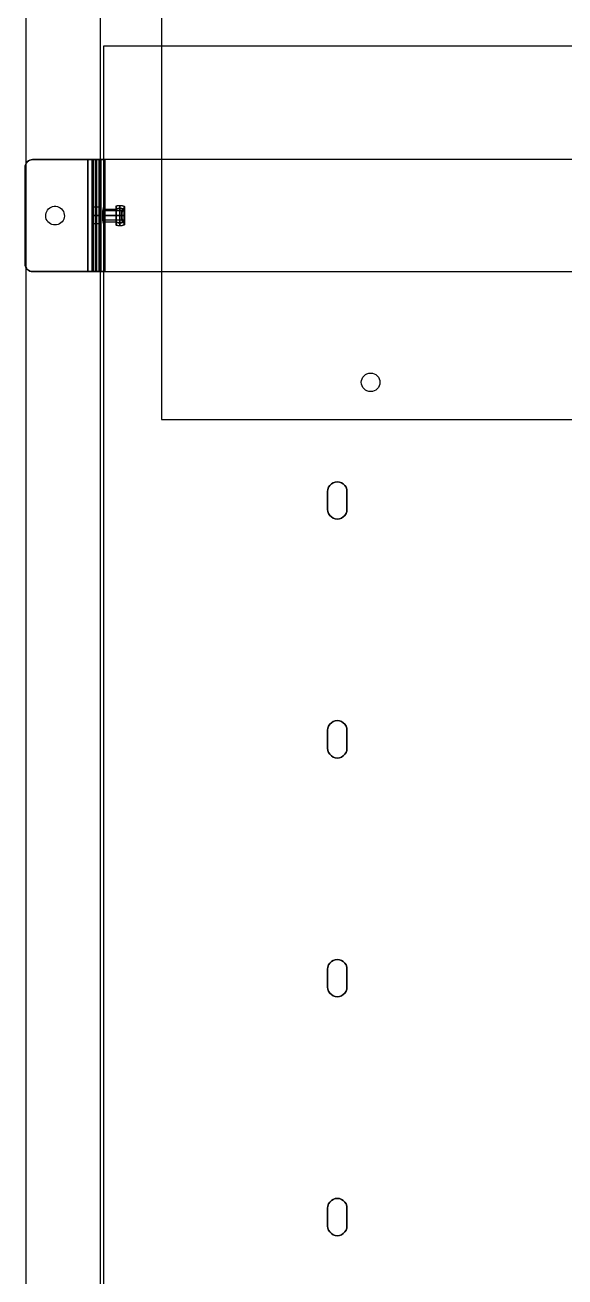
# Model space of a CAD drawing. Header units: millimetres. Extents: x 151130 to 215929, y 2134 to 34533.
# Drawn here: x 166646.7 to 166791, y 26953.7 to 27288.9 of the extents above; entities that cross this region are included whole.
import ezdxf

# ---------------------------------------------------------------- set-up
doc = ezdxf.new("R2010")
doc.units = ezdxf.units.MM
doc.layers.add('MUEBLES', color=8, linetype='Continuous')
doc.layers.add('OH!-Furniture', color=7, linetype='Continuous')

# ---------------------------------------------------------------- blocks, each defined once
blk = doc.blocks.new('GANCHO C DOBLE-flat-4')
at = {"layer": 'OH!-Furniture', "color": 2, "flags": 128}
for points in [[(-96.05, 745.78), (-96.02, 746.17), (-95.91, 746.56), (-95.72, 746.89), (-95.47, 747.2), (-95.16, 747.45), (-94.83, 747.64), (-94.44, 747.75), (-94.05, 747.78), (-94.44, 747.75), (-94.83, 747.64), (-95.16, 747.45), (-95.47, 747.2), (-95.72, 746.89), (-95.91, 746.56), (-96.02, 746.17)], [(-68.06, 747.81), (-94.05, 747.81)], [(-68.06, 747.78), (-67.67, 747.75), (-67.28, 747.64), (-66.95, 747.45), (-66.65, 747.2), (-66.4, 746.89), (-66.2, 746.56), (-66.09, 746.17), (-66.06, 745.78), (-66.09, 746.17), (-66.2, 746.56), (-66.4, 746.89), (-66.65, 747.2), (-66.95, 747.45), (-67.28, 747.64), (-67.67, 747.75)], [(-78.55, 739.79), (-78.57, 740.21), (-78.69, 740.62), (-78.85, 741.01), (-79.1, 741.37), (-79.41, 741.68), (-79.74, 741.93), (-80.1, 742.12), (-80.52, 742.23), (-80.93, 742.29), (-81.35, 742.26), (-81.76, 742.18), (-82.18, 742.01), (-82.54, 741.79), (-82.85, 741.51), (-83.12, 741.18), (-83.32, 740.82), (-83.46, 740.43), (-83.54, 740.01), (-83.54, 739.57), (-83.46, 739.15), (-83.32, 738.76), (-83.12, 738.4), (-82.85, 738.07), (-82.54, 737.79), (-82.18, 737.57), (-81.76, 737.4), (-81.35, 737.32), (-80.93, 737.29), (-80.52, 737.35), (-80.1, 737.46), (-79.74, 737.65), (-79.41, 737.9), (-79.1, 738.21), (-78.85, 738.57), (-78.69, 738.96), (-78.57, 739.37), (-78.55, 739.79)], [(-78.55, 739.79), (-78.57, 740.21), (-78.69, 740.62), (-78.85, 741.01), (-79.1, 741.37), (-79.41, 741.68), (-79.74, 741.93), (-80.1, 742.12), (-80.52, 742.23), (-80.93, 742.29), (-81.35, 742.26), (-81.76, 742.18), (-82.18, 742.01), (-82.54, 741.79), (-82.85, 741.51), (-83.12, 741.18), (-83.32, 740.82), (-83.46, 740.43), (-83.54, 740.01), (-83.54, 739.57), (-83.46, 739.15), (-83.32, 738.76), (-83.12, 738.4), (-82.85, 738.07), (-82.54, 737.79), (-82.18, 737.57), (-81.76, 737.4), (-81.35, 737.32), (-80.93, 737.29), (-80.52, 737.35), (-80.1, 737.46), (-79.74, 737.65), (-79.41, 737.9), (-79.1, 738.21), (-78.85, 738.57), (-78.69, 738.96), (-78.57, 739.37), (-78.55, 739.79)], [(-96.05, 731), (-96.05, 730.41), (-96.05, 729.94), (-96.05, 729.61), (-96.05, 729.5), (-96.05, 729.39), (-96.05, 729.08), (-96.05, 728.61), (-96.05, 728), (-96.05, 727.28), (-96.05, 726.5), (-96.05, 727.06), (-96.05, 727.56), (-96.05, 727.89), (-96.05, 728), (-96.05, 728.08), (-96.05, 728.39), (-96.05, 728.86), (-96.05, 729.5), (-96.05, 730.22)], [(-66.06, 726.5), (-66.06, 727.28), (-66.06, 728), (-66.06, 728.61), (-66.06, 729.08), (-66.06, 729.39), (-66.06, 729.5), (-66.06, 729.61), (-66.06, 729.94), (-66.06, 730.41), (-66.06, 731), (-66.06, 730.22), (-66.06, 729.5), (-66.06, 728.86), (-66.06, 728.39), (-66.06, 728.08), (-66.06, 728), (-66.06, 727.89), (-66.06, 727.56), (-66.06, 727.06)], [(-66.06, 729.5), (-96.05, 729.5), (-66.06, 729.5)], [(-96.05, 728), (-66.06, 728), (-96.05, 728)], [(-81.04, 729.5), (-81.04, 728)], [(-96.05, 482.1), (-96.05, 726.5), (-66.06, 726.5), (-66.06, 482.1), (-96.05, 482.1)], [(-66.06, 482.1), (-96.05, 482.1), (-96.05, 726.5), (-66.06, 726.5)], [(-81.04, 726.99), (-81.04, 721.92)], [(-81.04, 726.54), (-81.04, 726.47)], [(-83.13, 721.26), (-83.14, 721.25), (-83.15, 721.23), (-83.17, 721.22), (-83.18, 721.21), (-83.2, 721.2), (-83.22, 721.2), (-83.24, 721.19), (-83.25, 721.18), (-83.27, 721.18), (-83.29, 721.18), (-83.31, 721.18), (-83.33, 721.18), (-83.35, 721.18), (-83.37, 721.18), (-83.39, 721.19), (-83.41, 721.19), (-83.42, 721.2), (-83.44, 721.21), (-83.46, 721.22), (-83.47, 721.23), (-83.49, 721.24), (-83.5, 721.26), (-83.51, 721.27), (-83.52, 721.29), (-83.53, 721.3), (-83.54, 721.32), (-83.53, 721.3), (-83.52, 721.29), (-83.51, 721.27), (-83.5, 721.26), (-83.49, 721.24), (-83.47, 721.23), (-83.46, 721.22), (-83.44, 721.21), (-83.42, 721.2), (-83.41, 721.19), (-83.39, 721.19), (-83.37, 721.18), (-83.35, 721.18), (-83.33, 721.18), (-83.31, 721.18), (-83.29, 721.18), (-83.27, 721.18), (-83.25, 721.18), (-83.24, 721.19), (-83.22, 721.2), (-83.2, 721.2), (-83.18, 721.21), (-83.17, 721.22), (-83.15, 721.23), (-83.14, 721.25)], [(-82.61, 721.32), (-82.64, 721.36), (-82.67, 721.41), (-82.7, 721.45), (-82.73, 721.5), (-82.75, 721.55), (-82.78, 721.59), (-82.8, 721.64), (-82.82, 721.69), (-82.84, 721.74), (-82.86, 721.79), (-82.88, 721.84), (-82.9, 721.89), (-82.91, 721.94), (-82.93, 721.99), (-82.94, 722.04), (-82.95, 722.09), (-82.96, 722.14), (-82.97, 722.2), (-82.97, 722.25), (-82.98, 722.3), (-82.98, 722.35), (-82.99, 722.41), (-82.99, 722.46), (-82.99, 722.51), (-82.98, 722.56), (-82.98, 722.62), (-82.98, 722.67), (-82.97, 722.72), (-82.96, 722.78), (-82.95, 722.83), (-82.94, 722.88), (-82.93, 722.93), (-82.92, 722.98), (-82.9, 723.03), (-82.89, 723.08), (-82.87, 723.13), (-82.85, 723.18), (-82.83, 723.23), (-82.81, 723.28), (-82.79, 723.33), (-82.76, 723.37), (-82.74, 723.42), (-82.71, 723.47), (-82.74, 723.42), (-82.76, 723.37), (-82.79, 723.33), (-82.81, 723.28), (-82.83, 723.23), (-82.85, 723.18), (-82.87, 723.13), (-82.89, 723.08), (-82.9, 723.03), (-82.92, 722.98), (-82.93, 722.93), (-82.94, 722.88), (-82.95, 722.83), (-82.96, 722.78), (-82.97, 722.72), (-82.98, 722.67), (-82.98, 722.62), (-82.98, 722.56), (-82.99, 722.51), (-82.99, 722.46), (-82.99, 722.41), (-82.98, 722.35), (-82.98, 722.3), (-82.97, 722.25), (-82.97, 722.2), (-82.96, 722.14), (-82.95, 722.09), (-82.94, 722.04), (-82.93, 721.99), (-82.91, 721.94), (-82.9, 721.89), (-82.88, 721.84), (-82.86, 721.79), (-82.84, 721.74), (-82.82, 721.69), (-82.8, 721.64), (-82.78, 721.59), (-82.75, 721.55), (-82.73, 721.5), (-82.7, 721.45), (-82.67, 721.41), (-82.64, 721.36)], [(-81.04, 721.26), (-81.04, 721.34), (-81.04, 721.42), (-81.04, 721.49), (-81.04, 721.56), (-81.04, 721.63), (-81.04, 721.69), (-81.04, 721.75), (-81.04, 721.81), (-81.04, 721.87), (-81.04, 721.92), (-81.04, 721.87), (-81.04, 721.81), (-81.04, 721.75), (-81.04, 721.69), (-81.04, 721.63), (-81.04, 721.56), (-81.04, 721.49), (-81.04, 721.42), (-81.04, 721.34)], [(-79.38, 723.47), (-79.35, 723.42), (-79.33, 723.37), (-79.3, 723.33), (-79.28, 723.28), (-79.26, 723.23), (-79.24, 723.18), (-79.22, 723.13), (-79.2, 723.08), (-79.18, 723.03), (-79.17, 722.98), (-79.16, 722.93), (-79.14, 722.88), (-79.13, 722.83), (-79.12, 722.77), (-79.12, 722.72), (-79.11, 722.67), (-79.11, 722.62), (-79.1, 722.56), (-79.1, 722.51), (-79.1, 722.46), (-79.1, 722.41), (-79.1, 722.35), (-79.11, 722.3), (-79.11, 722.25), (-79.12, 722.19), (-79.13, 722.14), (-79.14, 722.09), (-79.15, 722.04), (-79.16, 721.99), (-79.17, 721.94), (-79.19, 721.89), (-79.21, 721.84), (-79.22, 721.79), (-79.24, 721.74), (-79.26, 721.69), (-79.28, 721.64), (-79.31, 721.59), (-79.33, 721.54), (-79.36, 721.5), (-79.38, 721.45), (-79.41, 721.41), (-79.44, 721.36), (-79.47, 721.32), (-79.44, 721.36), (-79.41, 721.41), (-79.38, 721.45), (-79.36, 721.5), (-79.33, 721.54), (-79.31, 721.59), (-79.28, 721.64), (-79.26, 721.69), (-79.24, 721.74), (-79.22, 721.79), (-79.21, 721.84), (-79.19, 721.89), (-79.17, 721.94), (-79.16, 721.99), (-79.15, 722.04), (-79.14, 722.09), (-79.13, 722.14), (-79.12, 722.19), (-79.11, 722.25), (-79.11, 722.3), (-79.1, 722.35), (-79.1, 722.41), (-79.1, 722.46), (-79.1, 722.51), (-79.1, 722.56), (-79.11, 722.62), (-79.11, 722.67), (-79.12, 722.72), (-79.12, 722.77), (-79.13, 722.83), (-79.14, 722.88), (-79.16, 722.93), (-79.17, 722.98), (-79.18, 723.03), (-79.2, 723.08), (-79.22, 723.13), (-79.24, 723.18), (-79.26, 723.23), (-79.28, 723.28), (-79.3, 723.33), (-79.33, 723.37), (-79.35, 723.42)], [(-78.55, 721.32), (-78.55, 721.3), (-78.56, 721.29), (-78.58, 721.27), (-78.59, 721.26), (-78.6, 721.24), (-78.62, 721.23), (-78.63, 721.22), (-78.65, 721.21), (-78.66, 721.2), (-78.68, 721.19), (-78.7, 721.19), (-78.72, 721.18), (-78.74, 721.18), (-78.76, 721.18), (-78.78, 721.18), (-78.79, 721.18), (-78.81, 721.18), (-78.83, 721.18), (-78.85, 721.19), (-78.87, 721.2), (-78.89, 721.2), (-78.9, 721.21), (-78.92, 721.22), (-78.93, 721.23), (-78.95, 721.25), (-78.96, 721.26), (-78.95, 721.25), (-78.93, 721.23), (-78.92, 721.22), (-78.9, 721.21), (-78.89, 721.2), (-78.87, 721.2), (-78.85, 721.19), (-78.83, 721.18), (-78.81, 721.18), (-78.79, 721.18), (-78.78, 721.18), (-78.76, 721.18), (-78.74, 721.18), (-78.72, 721.18), (-78.7, 721.19), (-78.68, 721.19), (-78.66, 721.2), (-78.65, 721.21), (-78.63, 721.22), (-78.62, 721.23), (-78.6, 721.24), (-78.59, 721.26), (-78.58, 721.27), (-78.56, 721.29), (-78.55, 721.3)]]:
    blk.add_lwpolyline(points, close=True, dxfattribs=at)
for points in [[(-66.06, 745.78), (-66.06, 731), (-96.05, 731)], [(-96.05, 731), (-96.05, 745.78), (-96.05, 731), (-66.06, 731), (-66.06, 745.78)], [(-96.05, 729.94), (-66.06, 729.94)], [(-66.06, 728.86), (-96.05, 728.86)], [(-66.06, 728.61), (-96.05, 728.61)], [(-96.05, 727.56), (-66.06, 727.56)], [(-83.32, 728), (-83.21, 728), (-82.87, 728), (-82.37, 728), (-81.76, 728), (-81.04, 728), (-80.35, 728), (-79.74, 728), (-79.24, 728), (-78.91, 728), (-78.8, 728), (-78.8, 729.5), (-78.91, 729.5), (-79.24, 729.5), (-79.74, 729.5), (-80.35, 729.5), (-81.04, 729.5), (-81.76, 729.5), (-82.37, 729.5), (-82.87, 729.5), (-83.21, 729.5)], [(-78.91, 728), (-79.24, 728), (-79.74, 728), (-80.35, 728), (-81.04, 728), (-81.76, 728), (-82.37, 728), (-82.87, 728), (-83.21, 728), (-83.32, 728), (-83.32, 729.5), (-83.21, 729.5), (-82.87, 729.5), (-82.37, 729.5), (-81.76, 729.5), (-81.04, 729.5), (-80.35, 729.5), (-79.74, 729.5), (-79.24, 729.5), (-78.91, 729.5), (-78.8, 729.5)], [(-82.29, 726.98), (-82.4, 726.97), (-82.51, 726.95), (-82.63, 726.93), (-82.74, 726.91), (-82.85, 726.88), (-82.96, 726.86), (-83.07, 726.83), (-83.18, 726.81), (-83.29, 726.78), (-83.4, 726.75), (-83.5, 726.71), (-83.61, 726.68), (-83.72, 726.65), (-83.83, 726.61), (-83.93, 726.57), (-84.04, 726.54)], [(-78.05, 726.54), (-78.05, 726.54), (-78.05, 726.54), (-78.07, 726.54), (-78.08, 726.54), (-78.1, 726.54), (-78.12, 726.54), (-78.15, 726.54), (-78.19, 726.54), (-78.22, 726.54), (-78.26, 726.54), (-78.31, 726.54), (-78.36, 726.54), (-78.41, 726.54), (-78.47, 726.54), (-78.53, 726.54), (-78.59, 726.54), (-78.66, 726.54), (-78.73, 726.54), (-78.81, 726.54), (-78.88, 726.54), (-78.96, 726.54), (-79.05, 726.54), (-79.14, 726.54), (-79.23, 726.54), (-79.32, 726.54), (-79.41, 726.54), (-79.51, 726.54), (-79.61, 726.54), (-79.71, 726.54), (-79.82, 726.54), (-79.92, 726.54), (-80.03, 726.54), (-80.14, 726.54), (-80.25, 726.54), (-80.36, 726.54), (-80.47, 726.54), (-80.59, 726.54), (-80.7, 726.54), (-80.81, 726.54), (-80.93, 726.54), (-81.04, 726.54), (-81.16, 726.54), (-81.27, 726.54), (-81.39, 726.54), (-81.5, 726.54), (-81.61, 726.54), (-81.73, 726.54), (-81.84, 726.54), (-81.95, 726.54), (-82.06, 726.54), (-82.16, 726.54), (-82.27, 726.54), (-82.37, 726.54), (-82.48, 726.54), (-82.58, 726.54), (-82.67, 726.54), (-82.77, 726.54), (-82.86, 726.54), (-82.95, 726.54), (-83.04, 726.54), (-83.12, 726.54), (-83.2, 726.54), (-83.28, 726.54), (-83.36, 726.54), (-83.43, 726.54), (-83.5, 726.54), (-83.56, 726.54), (-83.62, 726.54), (-83.68, 726.54), (-83.73, 726.54), (-83.78, 726.54), (-83.82, 726.54), (-83.86, 726.54), (-83.9, 726.54), (-83.93, 726.54), (-83.96, 726.54), (-83.99, 726.54), (-84.01, 726.54), (-84.02, 726.54), (-84.03, 726.54), (-84.04, 726.54), (-84.04, 726.54), (-84.04, 726.47), (-84.04, 726.47), (-84.03, 726.47), (-84.02, 726.47), (-84.01, 726.47), (-83.99, 726.47), (-83.96, 726.47), (-83.93, 726.47), (-83.9, 726.47), (-83.86, 726.47), (-83.82, 726.47), (-83.78, 726.47), (-83.73, 726.47), (-83.68, 726.47), (-83.62, 726.47), (-83.56, 726.47), (-83.5, 726.47), (-83.43, 726.47), (-83.36, 726.47), (-83.28, 726.47), (-83.2, 726.47), (-83.12, 726.47), (-83.04, 726.47), (-82.95, 726.47), (-82.86, 726.47), (-82.77, 726.47), (-82.67, 726.47), (-82.58, 726.47), (-82.48, 726.47), (-82.37, 726.47), (-82.27, 726.47), (-82.16, 726.47), (-82.06, 726.47), (-81.95, 726.47), (-81.84, 726.47), (-81.73, 726.47), (-81.61, 726.47), (-81.5, 726.47), (-81.39, 726.47), (-81.27, 726.47), (-81.16, 726.47), (-81.04, 726.47), (-80.93, 726.47), (-80.81, 726.47), (-80.7, 726.47), (-80.59, 726.47), (-80.47, 726.47), (-80.36, 726.47), (-80.25, 726.47), (-80.14, 726.47), (-80.03, 726.47), (-79.92, 726.47), (-79.82, 726.47), (-79.71, 726.47), (-79.61, 726.47), (-79.51, 726.47), (-79.41, 726.47), (-79.32, 726.47), (-79.23, 726.47), (-79.14, 726.47), (-79.05, 726.47), (-78.96, 726.47), (-78.88, 726.47), (-78.81, 726.47), (-78.73, 726.47), (-78.66, 726.47), (-78.59, 726.47), (-78.53, 726.47), (-78.47, 726.47), (-78.41, 726.47), (-78.36, 726.47), (-78.31, 726.47), (-78.26, 726.47), (-78.22, 726.47), (-78.19, 726.47), (-78.15, 726.47), (-78.12, 726.47), (-78.1, 726.47), (-78.08, 726.47), (-78.07, 726.47), (-78.05, 726.47), (-78.05, 726.47), (-78.05, 726.47)], [(-84.04, 726.54), (-84.03, 726.54), (-84.02, 726.54), (-84.01, 726.54), (-83.99, 726.54), (-83.96, 726.54), (-83.93, 726.54), (-83.9, 726.54), (-83.86, 726.54), (-83.82, 726.54), (-83.78, 726.54), (-83.73, 726.54), (-83.68, 726.54), (-83.62, 726.54), (-83.56, 726.54), (-83.5, 726.54), (-83.43, 726.54), (-83.36, 726.54), (-83.28, 726.54), (-83.2, 726.54), (-83.12, 726.54), (-83.04, 726.54), (-82.95, 726.54), (-82.86, 726.54), (-82.77, 726.54), (-82.67, 726.54), (-82.58, 726.54), (-82.48, 726.54), (-82.37, 726.54), (-82.27, 726.54), (-82.16, 726.54), (-82.06, 726.54), (-81.95, 726.54), (-81.84, 726.54), (-81.73, 726.54), (-81.61, 726.54), (-81.5, 726.54), (-81.39, 726.54), (-81.27, 726.54), (-81.16, 726.54), (-81.04, 726.54), (-80.93, 726.54), (-80.81, 726.54), (-80.7, 726.54), (-80.59, 726.54), (-80.47, 726.54), (-80.36, 726.54), (-80.25, 726.54), (-80.14, 726.54), (-80.03, 726.54), (-79.92, 726.54), (-79.82, 726.54), (-79.71, 726.54), (-79.61, 726.54), (-79.51, 726.54), (-79.41, 726.54), (-79.32, 726.54), (-79.23, 726.54), (-79.14, 726.54), (-79.05, 726.54), (-78.96, 726.54), (-78.88, 726.54), (-78.81, 726.54), (-78.73, 726.54), (-78.66, 726.54), (-78.59, 726.54), (-78.53, 726.54), (-78.47, 726.54), (-78.41, 726.54), (-78.36, 726.54), (-78.31, 726.54), (-78.26, 726.54), (-78.22, 726.54), (-78.19, 726.54), (-78.15, 726.54), (-78.12, 726.54), (-78.1, 726.54), (-78.08, 726.54), (-78.07, 726.54), (-78.05, 726.54), (-78.05, 726.54), (-78.05, 726.54), (-78.05, 726.47), (-78.05, 726.47), (-78.05, 726.47), (-78.07, 726.47), (-78.08, 726.47), (-78.1, 726.47), (-78.12, 726.47), (-78.15, 726.47), (-78.19, 726.47), (-78.22, 726.47), (-78.26, 726.47), (-78.31, 726.47), (-78.36, 726.47), (-78.41, 726.47), (-78.47, 726.47), (-78.53, 726.47), (-78.59, 726.47), (-78.66, 726.47), (-78.73, 726.47), (-78.81, 726.47), (-78.88, 726.47), (-78.96, 726.47), (-79.05, 726.47), (-79.14, 726.47), (-79.23, 726.47), (-79.32, 726.47), (-79.41, 726.47), (-79.51, 726.47), (-79.61, 726.47), (-79.71, 726.47), (-79.82, 726.47), (-79.92, 726.47), (-80.03, 726.47), (-80.14, 726.47), (-80.25, 726.47), (-80.36, 726.47), (-80.47, 726.47), (-80.59, 726.47), (-80.7, 726.47), (-80.81, 726.47), (-80.93, 726.47), (-81.04, 726.47), (-81.16, 726.47), (-81.27, 726.47), (-81.39, 726.47), (-81.5, 726.47), (-81.61, 726.47), (-81.73, 726.47), (-81.84, 726.47), (-81.95, 726.47), (-82.06, 726.47), (-82.16, 726.47), (-82.27, 726.47), (-82.37, 726.47), (-82.48, 726.47), (-82.58, 726.47), (-82.67, 726.47), (-82.77, 726.47), (-82.86, 726.47), (-82.95, 726.47), (-83.04, 726.47), (-83.12, 726.47), (-83.2, 726.47), (-83.28, 726.47), (-83.36, 726.47), (-83.43, 726.47), (-83.5, 726.47), (-83.56, 726.47), (-83.62, 726.47), (-83.68, 726.47), (-83.73, 726.47), (-83.78, 726.47), (-83.82, 726.47), (-83.86, 726.47), (-83.9, 726.47), (-83.93, 726.47), (-83.96, 726.47), (-83.99, 726.47), (-84.01, 726.47), (-84.02, 726.47), (-84.03, 726.47), (-84.04, 726.47)], [(-83.79, 722.47), (-83.78, 722.47), (-83.77, 722.47), (-83.76, 722.47), (-83.74, 722.47), (-83.71, 722.47), (-83.68, 722.47), (-83.65, 722.47), (-83.61, 722.47), (-83.57, 722.47), (-83.53, 722.47), (-83.48, 722.47), (-83.42, 722.47), (-83.37, 722.47), (-83.31, 722.47), (-83.24, 722.47), (-83.17, 722.47), (-83.1, 722.47), (-83.03, 722.47), (-82.95, 722.47), (-82.87, 722.47), (-82.78, 722.47), (-82.69, 722.47), (-82.6, 722.47), (-82.51, 722.47), (-82.42, 722.47), (-82.32, 722.47), (-82.22, 722.47), (-82.12, 722.47), (-82.02, 722.47), (-81.91, 722.47), (-81.81, 722.47), (-81.7, 722.47), (-81.59, 722.47), (-81.48, 722.47), (-81.37, 722.47), (-81.26, 722.47), (-81.15, 722.47), (-81.04, 722.47), (-81.04, 722.58), (-81.04, 722.69), (-81.04, 722.81), (-81.04, 722.92), (-81.04, 723.03), (-81.04, 723.14), (-81.04, 723.25), (-81.04, 723.36), (-81.04, 723.47), (-81.04, 726.47), (-81.04, 723.47)], [(-78.46, 726.54), (-78.56, 726.57), (-78.67, 726.6), (-78.77, 726.63), (-78.88, 726.66), (-78.98, 726.69), (-79.09, 726.71), (-79.2, 726.74), (-79.3, 726.76), (-79.41, 726.78), (-79.52, 726.8), (-79.63, 726.82), (-79.73, 726.84), (-79.84, 726.85), (-79.95, 726.87), (-80.06, 726.88), (-80.17, 726.89), (-80.28, 726.9), (-80.39, 726.91), (-80.49, 726.92), (-80.6, 726.93), (-80.71, 726.93), (-80.82, 726.94), (-80.93, 726.94), (-81.04, 726.94), (-81.15, 726.94), (-81.26, 726.94), (-81.37, 726.93), (-81.48, 726.93), (-81.59, 726.92), (-81.7, 726.91), (-81.81, 726.9), (-81.92, 726.89), (-82.02, 726.88), (-82.13, 726.87), (-82.24, 726.85), (-82.35, 726.84), (-82.46, 726.82), (-82.56, 726.8), (-82.67, 726.78), (-82.78, 726.76), (-82.89, 726.74), (-82.99, 726.71), (-83.1, 726.69), (-83.21, 726.66), (-83.31, 726.63), (-83.42, 726.6), (-83.52, 726.57), (-83.62, 726.54), (-83.52, 726.57), (-83.42, 726.6), (-83.31, 726.63), (-83.2, 726.66), (-83.1, 726.69), (-82.99, 726.71), (-82.89, 726.74), (-82.78, 726.76), (-82.67, 726.78), (-82.56, 726.8), (-82.46, 726.82), (-82.35, 726.84), (-82.24, 726.85), (-82.13, 726.87), (-82.02, 726.88), (-81.92, 726.89), (-81.81, 726.9), (-81.7, 726.91), (-81.59, 726.92), (-81.48, 726.93), (-81.37, 726.93), (-81.26, 726.94), (-81.15, 726.94), (-81.04, 726.94), (-80.93, 726.94), (-80.82, 726.94), (-80.71, 726.93), (-80.6, 726.93), (-80.5, 726.92), (-80.39, 726.91), (-80.28, 726.9), (-80.17, 726.89), (-80.06, 726.88), (-79.95, 726.87), (-79.84, 726.85), (-79.73, 726.84), (-79.63, 726.82), (-79.52, 726.8), (-79.41, 726.78), (-79.3, 726.76), (-79.2, 726.74), (-79.09, 726.71), (-78.98, 726.69), (-78.88, 726.66), (-78.77, 726.63), (-78.67, 726.6), (-78.56, 726.57), (-78.46, 726.54)], [(-82.79, 726.47), (-82.78, 726.47), (-82.77, 726.47), (-82.76, 726.47), (-82.74, 726.47), (-82.71, 726.47), (-82.68, 726.47), (-82.65, 726.47), (-82.61, 726.47), (-82.57, 726.47), (-82.53, 726.47), (-82.48, 726.47), (-82.43, 726.47), (-82.37, 726.47), (-82.31, 726.47), (-82.25, 726.47), (-82.18, 726.47), (-82.11, 726.47), (-82.04, 726.47), (-81.97, 726.47), (-81.89, 726.47), (-81.81, 726.47), (-81.73, 726.47), (-81.65, 726.47), (-81.57, 726.47), (-81.48, 726.47), (-81.4, 726.47), (-81.31, 726.47), (-81.22, 726.47), (-81.13, 726.47), (-81.04, 726.47), (-80.96, 726.47), (-80.87, 726.47), (-80.78, 726.47), (-80.69, 726.47), (-80.61, 726.47), (-80.52, 726.47), (-80.44, 726.47), (-80.35, 726.47), (-80.27, 726.47), (-80.19, 726.47), (-80.12, 726.47), (-80.04, 726.47), (-79.97, 726.47), (-79.9, 726.47), (-79.84, 726.47), (-79.78, 726.47), (-79.72, 726.47), (-79.66, 726.47), (-79.61, 726.47), (-79.56, 726.47), (-79.51, 726.47), (-79.47, 726.47), (-79.44, 726.47), (-79.4, 726.47), (-79.38, 726.47), (-79.35, 726.47), (-79.33, 726.47), (-79.32, 726.47), (-79.3, 726.47), (-79.3, 726.47), (-79.29, 726.47), (-79.3, 726.47), (-79.3, 726.47), (-79.32, 726.47), (-79.33, 726.47), (-79.35, 726.47), (-79.38, 726.47), (-79.4, 726.47), (-79.44, 726.47), (-79.47, 726.47), (-79.51, 726.47), (-79.56, 726.47), (-79.61, 726.47), (-79.66, 726.47), (-79.72, 726.47), (-79.78, 726.47), (-79.84, 726.47), (-79.9, 726.47), (-79.97, 726.47), (-80.04, 726.47), (-80.12, 726.47), (-80.19, 726.47), (-80.27, 726.47), (-80.35, 726.47), (-80.44, 726.47), (-80.52, 726.47), (-80.61, 726.47), (-80.69, 726.47), (-80.78, 726.47), (-80.87, 726.47), (-80.96, 726.47), (-81.04, 726.47), (-81.13, 726.47), (-81.22, 726.47), (-81.31, 726.47), (-81.4, 726.47), (-81.48, 726.47), (-81.57, 726.47), (-81.65, 726.47), (-81.73, 726.47), (-81.81, 726.47), (-81.89, 726.47), (-81.97, 726.47), (-82.04, 726.47), (-82.11, 726.47), (-82.18, 726.47), (-82.25, 726.47), (-82.31, 726.47), (-82.37, 726.47), (-82.43, 726.47), (-82.48, 726.47), (-82.53, 726.47), (-82.57, 726.47), (-82.61, 726.47), (-82.65, 726.47), (-82.68, 726.47), (-82.71, 726.47), (-82.74, 726.47), (-82.76, 726.47), (-82.77, 726.47), (-82.78, 726.47), (-82.79, 726.47), (-82.79, 726.47), (-82.79, 723.47), (-82.79, 723.47), (-82.78, 723.47), (-82.77, 723.47), (-82.76, 723.47), (-82.74, 723.47), (-82.71, 723.47), (-82.68, 723.47), (-82.65, 723.47), (-82.61, 723.47), (-82.57, 723.47), (-82.53, 723.47), (-82.48, 723.47), (-82.43, 723.47), (-82.37, 723.47), (-82.31, 723.47), (-82.25, 723.47), (-82.18, 723.47), (-82.11, 723.47), (-82.04, 723.47), (-81.97, 723.47), (-81.89, 723.47), (-81.81, 723.47), (-81.73, 723.47), (-81.65, 723.47), (-81.57, 723.47), (-81.48, 723.47), (-81.4, 723.47), (-81.31, 723.47), (-81.22, 723.47), (-81.13, 723.47), (-81.04, 723.47), (-80.96, 723.47), (-80.87, 723.47), (-80.78, 723.47), (-80.69, 723.47), (-80.61, 723.47), (-80.52, 723.47), (-80.44, 723.47), (-80.35, 723.47), (-80.27, 723.47), (-80.19, 723.47), (-80.12, 723.47), (-80.04, 723.47), (-79.97, 723.47), (-79.9, 723.47), (-79.84, 723.47), (-79.78, 723.47), (-79.72, 723.47), (-79.66, 723.47), (-79.61, 723.47), (-79.56, 723.47), (-79.51, 723.47), (-79.47, 723.47), (-79.44, 723.47), (-79.4, 723.47), (-79.38, 723.47), (-79.35, 723.47), (-79.33, 723.47), (-79.32, 723.47), (-79.3, 723.47), (-79.3, 723.47), (-79.29, 723.47), (-79.3, 723.47), (-79.3, 723.47), (-79.32, 723.47), (-79.33, 723.47), (-79.35, 723.47), (-79.38, 723.47), (-79.4, 723.47), (-79.44, 723.47), (-79.47, 723.47), (-79.51, 723.47), (-79.56, 723.47), (-79.61, 723.47), (-79.66, 723.47), (-79.72, 723.47), (-79.78, 723.47), (-79.84, 723.47), (-79.9, 723.47), (-79.97, 723.47), (-80.04, 723.47), (-80.12, 723.47), (-80.19, 723.47), (-80.27, 723.47), (-80.35, 723.47), (-80.44, 723.47), (-80.52, 723.47), (-80.61, 723.47), (-80.69, 723.47), (-80.78, 723.47), (-80.87, 723.47), (-80.96, 723.47), (-81.04, 723.47), (-81.13, 723.47), (-81.22, 723.47), (-81.31, 723.47), (-81.4, 723.47), (-81.48, 723.47), (-81.57, 723.47), (-81.65, 723.47), (-81.73, 723.47), (-81.81, 723.47), (-81.89, 723.47), (-81.97, 723.47), (-82.04, 723.47), (-82.11, 723.47), (-82.18, 723.47), (-82.25, 723.47), (-82.31, 723.47), (-82.37, 723.47), (-82.43, 723.47), (-82.48, 723.47), (-82.53, 723.47), (-82.57, 723.47), (-82.61, 723.47), (-82.65, 723.47), (-82.68, 723.47), (-82.71, 723.47), (-82.74, 723.47), (-82.76, 723.47), (-82.77, 723.47), (-82.78, 723.47), (-82.79, 723.47)], [(-82.29, 721.92), (-82.29, 721.92), (-82.28, 721.92), (-82.27, 721.92), (-82.26, 721.92), (-82.24, 721.92), (-82.21, 721.92), (-82.18, 721.92), (-82.15, 721.92), (-82.11, 721.92), (-82.07, 721.92), (-82.03, 721.92), (-81.98, 721.92), (-81.93, 721.92), (-81.87, 721.92), (-81.81, 721.92), (-81.75, 721.92), (-81.69, 721.92), (-81.62, 721.92), (-81.56, 721.92), (-81.49, 721.92), (-81.42, 721.92), (-81.34, 721.92), (-81.27, 721.92), (-81.19, 721.92), (-81.12, 721.92), (-81.04, 721.92), (-80.97, 721.92), (-80.89, 721.92), (-80.82, 721.92), (-80.74, 721.92), (-80.67, 721.92), (-80.6, 721.92), (-80.53, 721.92), (-80.46, 721.92), (-80.4, 721.92), (-80.33, 721.92), (-80.27, 721.92), (-80.22, 721.92), (-80.16, 721.92), (-80.11, 721.92), (-80.06, 721.92), (-80.02, 721.92), (-79.97, 721.92), (-79.94, 721.92), (-79.9, 721.92), (-79.88, 721.92), (-79.85, 721.92), (-79.83, 721.92), (-79.82, 721.92), (-79.8, 721.92), (-79.8, 721.92), (-79.79, 721.92), (-79.79, 726.99), (-79.8, 726.99), (-79.8, 726.99), (-79.82, 726.99), (-79.83, 726.99), (-79.85, 726.99), (-79.88, 726.99), (-79.9, 726.99), (-79.94, 726.99), (-79.97, 726.99), (-80.02, 726.99), (-80.06, 726.99), (-80.11, 726.99), (-80.16, 726.99), (-80.22, 726.99), (-80.27, 726.99), (-80.33, 726.99), (-80.4, 726.99), (-80.46, 726.99), (-80.53, 726.99), (-80.6, 726.99), (-80.67, 726.99), (-80.74, 726.99), (-80.82, 726.99), (-80.89, 726.99), (-80.97, 726.99), (-81.04, 726.99), (-81.12, 726.99), (-81.19, 726.99), (-81.27, 726.99), (-81.34, 726.99), (-81.42, 726.99), (-81.49, 726.99), (-81.56, 726.99), (-81.62, 726.99), (-81.69, 726.99), (-81.75, 726.99), (-81.81, 726.99), (-81.87, 726.99), (-81.93, 726.99), (-81.98, 726.99), (-82.03, 726.99), (-82.07, 726.99), (-82.11, 726.99), (-82.15, 726.99), (-82.18, 726.99), (-82.21, 726.99), (-82.24, 726.99), (-82.26, 726.99), (-82.27, 726.99), (-82.28, 726.99), (-82.29, 726.99)], [(-79.8, 721.92), (-79.8, 721.92), (-79.82, 721.92), (-79.83, 721.92), (-79.85, 721.92), (-79.88, 721.92), (-79.9, 721.92), (-79.94, 721.92), (-79.97, 721.92), (-80.02, 721.92), (-80.06, 721.92), (-80.11, 721.92), (-80.16, 721.92), (-80.22, 721.92), (-80.27, 721.92), (-80.33, 721.92), (-80.4, 721.92), (-80.46, 721.92), (-80.53, 721.92), (-80.6, 721.92), (-80.67, 721.92), (-80.74, 721.92), (-80.82, 721.92), (-80.89, 721.92), (-80.97, 721.92), (-81.04, 721.92), (-81.12, 721.92), (-81.19, 721.92), (-81.27, 721.92), (-81.34, 721.92), (-81.42, 721.92), (-81.49, 721.92), (-81.56, 721.92), (-81.62, 721.92), (-81.69, 721.92), (-81.75, 721.92), (-81.81, 721.92), (-81.87, 721.92), (-81.93, 721.92), (-81.98, 721.92), (-82.03, 721.92), (-82.07, 721.92), (-82.11, 721.92), (-82.15, 721.92), (-82.18, 721.92), (-82.21, 721.92), (-82.24, 721.92), (-82.26, 721.92), (-82.27, 721.92), (-82.28, 721.92), (-82.29, 721.92), (-82.29, 721.92), (-82.29, 726.99), (-82.29, 726.99), (-82.28, 726.99), (-82.27, 726.99), (-82.26, 726.99), (-82.24, 726.99), (-82.21, 726.99), (-82.18, 726.99), (-82.15, 726.99), (-82.11, 726.99), (-82.07, 726.99), (-82.03, 726.99), (-81.98, 726.99), (-81.93, 726.99), (-81.87, 726.99), (-81.81, 726.99), (-81.75, 726.99), (-81.69, 726.99), (-81.62, 726.99), (-81.56, 726.99), (-81.49, 726.99), (-81.42, 726.99), (-81.34, 726.99), (-81.27, 726.99), (-81.19, 726.99), (-81.12, 726.99), (-81.04, 726.99), (-80.97, 726.99), (-80.89, 726.99), (-80.82, 726.99), (-80.74, 726.99), (-80.67, 726.99), (-80.6, 726.99), (-80.53, 726.99), (-80.46, 726.99), (-80.4, 726.99), (-80.33, 726.99), (-80.27, 726.99), (-80.22, 726.99), (-80.16, 726.99), (-80.11, 726.99), (-80.06, 726.99), (-80.02, 726.99), (-79.97, 726.99), (-79.94, 726.99), (-79.9, 726.99), (-79.88, 726.99), (-79.85, 726.99), (-79.83, 726.99), (-79.82, 726.99), (-79.8, 726.99), (-79.8, 726.99), (-79.79, 726.99)], [(-81.04, 726.96), (-81.04, 726.92), (-81.04, 726.88), (-81.04, 726.83), (-81.04, 726.78), (-81.04, 726.73), (-81.04, 726.67), (-81.04, 726.61), (-81.04, 726.54), (-81.04, 726.61), (-81.04, 726.67), (-81.04, 726.73), (-81.04, 726.78), (-81.04, 726.83), (-81.04, 726.88), (-81.04, 726.92), (-81.04, 726.96), (-81.04, 726.99)], [(-78.04, 726.54), (-78.15, 726.57), (-78.26, 726.61), (-78.36, 726.65), (-78.47, 726.68), (-78.58, 726.71), (-78.69, 726.75), (-78.8, 726.78), (-78.91, 726.81), (-79.02, 726.83), (-79.13, 726.86), (-79.24, 726.88), (-79.35, 726.91), (-79.46, 726.93), (-79.57, 726.95), (-79.68, 726.97), (-79.79, 726.98)], [(-79.29, 723.47), (-79.29, 726.47)], [(-83.6, 723.47), (-83.63, 723.41), (-83.65, 723.35), (-83.67, 723.29), (-83.68, 723.23), (-83.7, 723.17), (-83.72, 723.11), (-83.73, 723.05), (-83.74, 722.98), (-83.75, 722.92), (-83.76, 722.86), (-83.77, 722.8), (-83.78, 722.73), (-83.78, 722.67), (-83.79, 722.61), (-83.79, 722.55), (-83.79, 722.48), (-83.79, 722.42), (-83.79, 722.36), (-83.79, 722.29), (-83.78, 722.23), (-83.77, 722.17), (-83.77, 722.11), (-83.76, 722.04), (-83.75, 721.98), (-83.74, 721.92), (-83.72, 721.86), (-83.71, 721.8), (-83.69, 721.74), (-83.67, 721.67), (-83.66, 721.61), (-83.64, 721.56), (-83.61, 721.5), (-83.59, 721.44), (-83.57, 721.38), (-83.54, 721.32)], [(-78.3, 722.47), (-78.3, 722.47), (-78.32, 722.47), (-78.33, 722.47), (-78.35, 722.47), (-78.38, 722.47), (-78.4, 722.47), (-78.44, 722.47), (-78.47, 722.47), (-78.52, 722.47), (-78.56, 722.47), (-78.61, 722.47), (-78.66, 722.47), (-78.72, 722.47), (-78.78, 722.47), (-78.85, 722.47), (-78.91, 722.47), (-78.99, 722.47), (-79.06, 722.47), (-79.14, 722.47), (-79.22, 722.47), (-79.31, 722.47), (-79.39, 722.47), (-79.48, 722.47), (-79.57, 722.47), (-79.67, 722.47), (-79.77, 722.47), (-79.87, 722.47), (-79.97, 722.47), (-80.07, 722.47), (-80.17, 722.47), (-80.28, 722.47), (-80.39, 722.47), (-80.49, 722.47), (-80.6, 722.47), (-80.71, 722.47), (-80.82, 722.47), (-80.93, 722.47), (-81.04, 722.47), (-81.04, 722.36), (-81.04, 722.25), (-81.04, 722.15), (-81.04, 722.04), (-81.04, 721.93), (-81.04, 721.83), (-81.04, 721.72), (-81.04, 721.62), (-81.04, 721.52), (-81.04, 721.42), (-81.04, 721.32), (-81.04, 721.42), (-81.04, 721.52), (-81.04, 721.62), (-81.04, 721.72), (-81.04, 721.83), (-81.04, 721.93), (-81.04, 722.04), (-81.04, 722.15), (-81.04, 722.25), (-81.04, 722.36), (-81.04, 722.47), (-81.15, 722.47), (-81.26, 722.47), (-81.37, 722.47), (-81.48, 722.47), (-81.59, 722.47), (-81.7, 722.47), (-81.81, 722.47), (-81.91, 722.47), (-82.02, 722.47), (-82.12, 722.47), (-82.22, 722.47), (-82.32, 722.47), (-82.42, 722.47), (-82.51, 722.47), (-82.6, 722.47), (-82.69, 722.47), (-82.78, 722.47), (-82.87, 722.47), (-82.95, 722.47), (-83.03, 722.47), (-83.1, 722.47), (-83.17, 722.47), (-83.24, 722.47), (-83.31, 722.47), (-83.37, 722.47), (-83.42, 722.47), (-83.48, 722.47), (-83.53, 722.47), (-83.57, 722.47), (-83.61, 722.47), (-83.65, 722.47), (-83.68, 722.47), (-83.71, 722.47), (-83.74, 722.47), (-83.76, 722.47), (-83.77, 722.47), (-83.78, 722.47), (-83.79, 722.47), (-83.79, 722.47)], [(-83.6, 723.47), (-83.59, 723.47), (-83.58, 723.47), (-83.57, 723.47), (-83.55, 723.47), (-83.52, 723.47), (-83.5, 723.47), (-83.46, 723.47), (-83.43, 723.47), (-83.39, 723.47), (-83.34, 723.47), (-83.3, 723.47), (-83.24, 723.47), (-83.19, 723.47), (-83.13, 723.47), (-83.06, 723.47), (-83, 723.47), (-82.93, 723.47), (-82.85, 723.47), (-82.78, 723.47), (-82.7, 723.47), (-82.62, 723.47), (-82.53, 723.47), (-82.44, 723.47), (-82.35, 723.47), (-82.26, 723.47), (-82.17, 723.47), (-82.07, 723.47), (-81.97, 723.47), (-81.87, 723.47), (-81.77, 723.47), (-81.67, 723.47), (-81.57, 723.47), (-81.46, 723.47), (-81.36, 723.47), (-81.26, 723.47), (-81.15, 723.47), (-81.04, 723.47), (-80.94, 723.47), (-80.83, 723.47), (-80.73, 723.47), (-80.62, 723.47), (-80.52, 723.47), (-80.42, 723.47), (-80.31, 723.47), (-80.21, 723.47), (-80.11, 723.47), (-80.02, 723.47), (-79.92, 723.47), (-79.83, 723.47), (-79.73, 723.47), (-79.64, 723.47), (-79.56, 723.47), (-79.47, 723.47), (-79.39, 723.47), (-79.31, 723.47), (-79.23, 723.47), (-79.16, 723.47), (-79.09, 723.47), (-79.02, 723.47), (-78.96, 723.47), (-78.9, 723.47), (-78.84, 723.47), (-78.79, 723.47), (-78.74, 723.47), (-78.7, 723.47), (-78.66, 723.47), (-78.62, 723.47), (-78.59, 723.47), (-78.56, 723.47), (-78.54, 723.47), (-78.52, 723.47), (-78.5, 723.47), (-78.49, 723.47), (-78.49, 723.47), (-78.48, 723.47), (-78.49, 723.47), (-78.49, 723.47), (-78.5, 723.47), (-78.52, 723.47), (-78.54, 723.47), (-78.56, 723.47), (-78.59, 723.47), (-78.62, 723.47), (-78.66, 723.47), (-78.7, 723.47), (-78.74, 723.47), (-78.79, 723.47), (-78.84, 723.47), (-78.9, 723.47), (-78.96, 723.47), (-79.02, 723.47), (-79.09, 723.47), (-79.16, 723.47), (-79.23, 723.47), (-79.31, 723.47), (-79.39, 723.47), (-79.47, 723.47), (-79.56, 723.47), (-79.64, 723.47), (-79.73, 723.47), (-79.83, 723.47), (-79.92, 723.47), (-80.02, 723.47), (-80.11, 723.47), (-80.21, 723.47), (-80.31, 723.47), (-80.42, 723.47), (-80.52, 723.47), (-80.62, 723.47), (-80.73, 723.47), (-80.83, 723.47), (-80.94, 723.47), (-81.04, 723.47), (-81.15, 723.47), (-81.26, 723.47), (-81.36, 723.47), (-81.46, 723.47), (-81.57, 723.47), (-81.67, 723.47), (-81.77, 723.47), (-81.87, 723.47), (-81.97, 723.47), (-82.07, 723.47), (-82.17, 723.47), (-82.26, 723.47), (-82.35, 723.47), (-82.44, 723.47), (-82.53, 723.47), (-82.62, 723.47), (-82.7, 723.47), (-82.78, 723.47), (-82.85, 723.47), (-82.93, 723.47), (-83, 723.47), (-83.06, 723.47), (-83.13, 723.47), (-83.19, 723.47), (-83.24, 723.47), (-83.3, 723.47), (-83.34, 723.47), (-83.39, 723.47), (-83.43, 723.47), (-83.46, 723.47), (-83.5, 723.47), (-83.52, 723.47), (-83.55, 723.47), (-83.57, 723.47), (-83.58, 723.47), (-83.59, 723.47), (-83.6, 723.47), (-83.6, 723.47)], [(-83.54, 721.32), (-83.53, 721.32), (-83.52, 721.32), (-83.51, 721.32), (-83.49, 721.32), (-83.46, 721.32), (-83.43, 721.32), (-83.4, 721.32), (-83.36, 721.32), (-83.32, 721.32), (-83.27, 721.32), (-83.22, 721.32), (-83.17, 721.32), (-83.11, 721.32), (-83.05, 721.32), (-82.99, 721.32), (-82.92, 721.32), (-82.85, 721.32), (-82.77, 721.32), (-82.69, 721.32), (-82.61, 721.32), (-82.53, 721.32), (-82.44, 721.32), (-82.35, 721.32), (-82.26, 721.32), (-82.17, 721.32), (-82.07, 721.32), (-81.97, 721.32), (-81.88, 721.32), (-81.78, 721.32), (-81.67, 721.32), (-81.57, 721.32), (-81.47, 721.32), (-81.36, 721.32), (-81.26, 721.32), (-81.15, 721.32), (-81.04, 721.32), (-80.94, 721.32), (-80.83, 721.32), (-80.73, 721.32), (-80.62, 721.32), (-80.52, 721.32), (-80.41, 721.32), (-80.31, 721.32), (-80.21, 721.32), (-80.11, 721.32), (-80.01, 721.32), (-79.92, 721.32), (-79.83, 721.32), (-79.73, 721.32), (-79.64, 721.32), (-79.56, 721.32), (-79.47, 721.32), (-79.39, 721.32), (-79.32, 721.32), (-79.24, 721.32), (-79.17, 721.32), (-79.1, 721.32), (-79.04, 721.32), (-78.97, 721.32), (-78.92, 721.32), (-78.86, 721.32), (-78.81, 721.32), (-78.77, 721.32), (-78.73, 721.32), (-78.69, 721.32), (-78.65, 721.32), (-78.63, 721.32), (-78.6, 721.32), (-78.58, 721.32), (-78.57, 721.32), (-78.55, 721.32), (-78.55, 721.32), (-78.55, 721.32), (-78.55, 721.32), (-78.55, 721.32), (-78.57, 721.32), (-78.58, 721.32), (-78.6, 721.32), (-78.63, 721.32), (-78.65, 721.32), (-78.69, 721.32), (-78.73, 721.32), (-78.77, 721.32), (-78.81, 721.32), (-78.86, 721.32), (-78.92, 721.32), (-78.97, 721.32), (-79.04, 721.32), (-79.1, 721.32), (-79.17, 721.32), (-79.24, 721.32), (-79.32, 721.32), (-79.39, 721.32), (-79.47, 721.32), (-79.56, 721.32), (-79.64, 721.32), (-79.73, 721.32), (-79.83, 721.32), (-79.92, 721.32), (-80.01, 721.32), (-80.11, 721.32), (-80.21, 721.32), (-80.31, 721.32), (-80.41, 721.32), (-80.52, 721.32), (-80.62, 721.32), (-80.73, 721.32), (-80.83, 721.32), (-80.94, 721.32), (-81.04, 721.32), (-81.15, 721.32), (-81.26, 721.32), (-81.36, 721.32), (-81.47, 721.32), (-81.57, 721.32), (-81.67, 721.32), (-81.78, 721.32), (-81.88, 721.32), (-81.97, 721.32), (-82.07, 721.32), (-82.17, 721.32), (-82.26, 721.32), (-82.35, 721.32), (-82.44, 721.32), (-82.53, 721.32), (-82.61, 721.32), (-82.69, 721.32), (-82.77, 721.32), (-82.85, 721.32), (-82.92, 721.32), (-82.99, 721.32), (-83.05, 721.32), (-83.11, 721.32), (-83.17, 721.32), (-83.22, 721.32), (-83.27, 721.32), (-83.32, 721.32), (-83.36, 721.32), (-83.4, 721.32), (-83.43, 721.32), (-83.46, 721.32), (-83.49, 721.32), (-83.51, 721.32), (-83.52, 721.32), (-83.53, 721.32), (-83.54, 721.32), (-83.54, 721.32)], [(-78.74, 721.18), (-78.75, 721.18), (-78.76, 721.18), (-78.77, 721.18), (-78.79, 721.18), (-78.82, 721.18), (-78.84, 721.18), (-78.88, 721.18), (-78.91, 721.18), (-78.95, 721.18), (-79, 721.18), (-79.05, 721.18), (-79.1, 721.18), (-79.15, 721.18), (-79.21, 721.18), (-79.28, 721.18), (-79.34, 721.18), (-79.41, 721.18), (-79.49, 721.18), (-79.56, 721.18), (-79.64, 721.18), (-79.72, 721.18), (-79.8, 721.18), (-79.89, 721.18), (-79.98, 721.18), (-80.07, 721.18), (-80.16, 721.18), (-80.25, 721.18), (-80.35, 721.18), (-80.45, 721.18), (-80.54, 721.18), (-80.64, 721.18), (-80.74, 721.18), (-80.84, 721.18), (-80.94, 721.18), (-81.04, 721.18), (-81.14, 721.18), (-81.24, 721.18), (-81.34, 721.18), (-81.44, 721.18), (-81.54, 721.18), (-81.64, 721.18), (-81.74, 721.18), (-81.83, 721.18), (-81.93, 721.18), (-82.02, 721.18), (-82.11, 721.18), (-82.2, 721.18), (-82.28, 721.18), (-82.37, 721.18), (-82.45, 721.18), (-82.53, 721.18), (-82.6, 721.18), (-82.67, 721.18), (-82.74, 721.18), (-82.81, 721.18), (-82.87, 721.18), (-82.93, 721.18), (-82.99, 721.18), (-83.04, 721.18), (-83.09, 721.18), (-83.13, 721.18), (-83.17, 721.18), (-83.21, 721.18), (-83.24, 721.18), (-83.27, 721.18), (-83.3, 721.18), (-83.31, 721.18), (-83.33, 721.18), (-83.34, 721.18), (-83.35, 721.18), (-83.35, 721.18), (-83.35, 721.18), (-83.34, 721.18), (-83.33, 721.18), (-83.31, 721.18), (-83.3, 721.18), (-83.27, 721.18), (-83.24, 721.18), (-83.21, 721.18), (-83.17, 721.18), (-83.13, 721.18), (-83.09, 721.18), (-83.04, 721.18), (-82.99, 721.18), (-82.93, 721.18), (-82.87, 721.18), (-82.81, 721.18), (-82.74, 721.18), (-82.67, 721.18), (-82.6, 721.18), (-82.53, 721.18), (-82.45, 721.18), (-82.37, 721.18), (-82.28, 721.18), (-82.2, 721.18), (-82.11, 721.18), (-82.02, 721.18), (-81.93, 721.18), (-81.83, 721.18), (-81.74, 721.18), (-81.64, 721.18), (-81.54, 721.18), (-81.44, 721.18), (-81.34, 721.18), (-81.24, 721.18), (-81.14, 721.18), (-81.04, 721.18), (-80.94, 721.18), (-80.84, 721.18), (-80.74, 721.18), (-80.64, 721.18), (-80.54, 721.18), (-80.45, 721.18), (-80.35, 721.18), (-80.25, 721.18), (-80.16, 721.18), (-80.07, 721.18), (-79.98, 721.18), (-79.89, 721.18), (-79.8, 721.18), (-79.72, 721.18), (-79.64, 721.18), (-79.56, 721.18), (-79.49, 721.18), (-79.41, 721.18), (-79.34, 721.18), (-79.28, 721.18), (-79.21, 721.18), (-79.15, 721.18), (-79.1, 721.18), (-79.05, 721.18), (-79, 721.18), (-78.95, 721.18), (-78.91, 721.18), (-78.88, 721.18), (-78.84, 721.18), (-78.82, 721.18), (-78.79, 721.18), (-78.77, 721.18), (-78.76, 721.18), (-78.75, 721.18), (-78.74, 721.18), (-78.74, 721.18)], [(-83.12, 721.26), (-83.12, 721.26), (-83.11, 721.26), (-83.09, 721.26), (-83.07, 721.26), (-83.05, 721.26), (-83.02, 721.26), (-82.98, 721.26), (-82.95, 721.26), (-82.91, 721.26), (-82.86, 721.26), (-82.81, 721.26), (-82.76, 721.26), (-82.7, 721.26), (-82.65, 721.26), (-82.58, 721.26), (-82.52, 721.26), (-82.45, 721.26), (-82.37, 721.26), (-82.3, 721.26), (-82.22, 721.26), (-82.14, 721.26), (-82.06, 721.26), (-81.97, 721.26), (-81.88, 721.26), (-81.8, 721.26), (-81.71, 721.26), (-81.61, 721.26), (-81.52, 721.26), (-81.43, 721.26), (-81.33, 721.26), (-81.24, 721.26), (-81.14, 721.26), (-81.04, 721.26), (-80.95, 721.26), (-80.85, 721.26), (-80.76, 721.26), (-80.66, 721.26), (-80.57, 721.26), (-80.47, 721.26), (-80.38, 721.26), (-80.29, 721.26), (-80.2, 721.26), (-80.12, 721.26), (-80.03, 721.26), (-79.95, 721.26), (-79.87, 721.26), (-79.79, 721.26), (-79.71, 721.26), (-79.64, 721.26), (-79.57, 721.26), (-79.5, 721.26), (-79.44, 721.26), (-79.38, 721.26), (-79.33, 721.26), (-79.27, 721.26), (-79.22, 721.26), (-79.18, 721.26), (-79.14, 721.26), (-79.1, 721.26), (-79.07, 721.26), (-79.04, 721.26), (-79.02, 721.26), (-79, 721.26), (-78.98, 721.26), (-78.97, 721.26), (-78.96, 721.26), (-78.96, 721.26), (-78.96, 721.26), (-78.97, 721.26), (-78.98, 721.26), (-79, 721.26), (-79.02, 721.26), (-79.04, 721.26), (-79.07, 721.26), (-79.1, 721.26), (-79.14, 721.26), (-79.18, 721.26), (-79.22, 721.26), (-79.27, 721.26), (-79.33, 721.26), (-79.38, 721.26), (-79.44, 721.26), (-79.5, 721.26), (-79.57, 721.26), (-79.64, 721.26), (-79.71, 721.26), (-79.79, 721.26), (-79.87, 721.26), (-79.95, 721.26), (-80.03, 721.26), (-80.12, 721.26), (-80.2, 721.26), (-80.29, 721.26), (-80.38, 721.26), (-80.47, 721.26), (-80.57, 721.26), (-80.66, 721.26), (-80.76, 721.26), (-80.85, 721.26), (-80.95, 721.26), (-81.04, 721.26), (-81.14, 721.26), (-81.24, 721.26), (-81.33, 721.26), (-81.43, 721.26), (-81.52, 721.26), (-81.61, 721.26), (-81.71, 721.26), (-81.8, 721.26), (-81.88, 721.26), (-81.97, 721.26), (-82.06, 721.26), (-82.14, 721.26), (-82.22, 721.26), (-82.3, 721.26), (-82.37, 721.26), (-82.45, 721.26), (-82.52, 721.26), (-82.58, 721.26), (-82.65, 721.26), (-82.7, 721.26), (-82.76, 721.26), (-82.81, 721.26), (-82.86, 721.26), (-82.91, 721.26), (-82.95, 721.26), (-82.98, 721.26), (-83.02, 721.26), (-83.05, 721.26), (-83.07, 721.26), (-83.09, 721.26), (-83.11, 721.26), (-83.12, 721.26), (-83.12, 721.26), (-83.13, 721.26)], [(-82.29, 721.91), (-82.35, 721.89), (-82.4, 721.86), (-82.46, 721.82), (-82.51, 721.79), (-82.56, 721.76), (-82.61, 721.72), (-82.67, 721.69), (-82.72, 721.65), (-82.76, 721.61), (-82.81, 721.57), (-82.86, 721.53), (-82.91, 721.49), (-82.95, 721.44), (-83, 721.4), (-83.04, 721.35), (-83.08, 721.31), (-83.12, 721.26)], [(-81.54, 721.91), (-81.6, 721.9), (-81.66, 721.89), (-81.71, 721.87), (-81.77, 721.86), (-81.83, 721.84), (-81.88, 721.82), (-81.94, 721.8), (-81.99, 721.78), (-82.05, 721.75), (-82.1, 721.73), (-82.15, 721.7), (-82.21, 721.68), (-82.26, 721.65), (-82.31, 721.62), (-82.36, 721.59), (-82.41, 721.56), (-82.46, 721.52), (-82.51, 721.49), (-82.56, 721.45), (-82.6, 721.42), (-82.65, 721.38), (-82.69, 721.34), (-82.74, 721.3), (-82.78, 721.26)], [(-81.54, 721.91), (-81.6, 721.9), (-81.66, 721.89), (-81.71, 721.87), (-81.77, 721.86), (-81.83, 721.84), (-81.88, 721.82), (-81.94, 721.8), (-81.99, 721.78), (-82.05, 721.75), (-82.1, 721.73), (-82.16, 721.7), (-82.21, 721.68), (-82.26, 721.65), (-82.31, 721.62), (-82.36, 721.59), (-82.41, 721.56), (-82.46, 721.52), (-82.51, 721.49), (-82.56, 721.45), (-82.6, 721.42), (-82.65, 721.38), (-82.69, 721.34), (-82.74, 721.3), (-82.78, 721.26)], [(-81.04, 723.36), (-81.04, 723.25), (-81.04, 723.14), (-81.04, 723.03), (-81.04, 722.92), (-81.04, 722.81), (-81.04, 722.69), (-81.04, 722.58), (-81.04, 722.47), (-80.93, 722.47), (-80.82, 722.47), (-80.71, 722.47), (-80.6, 722.47), (-80.49, 722.47), (-80.39, 722.47), (-80.28, 722.47), (-80.17, 722.47), (-80.07, 722.47), (-79.97, 722.47), (-79.87, 722.47), (-79.77, 722.47), (-79.67, 722.47), (-79.57, 722.47), (-79.48, 722.47), (-79.39, 722.47), (-79.31, 722.47), (-79.22, 722.47), (-79.14, 722.47), (-79.06, 722.47), (-78.99, 722.47), (-78.91, 722.47), (-78.85, 722.47), (-78.78, 722.47), (-78.72, 722.47), (-78.66, 722.47), (-78.61, 722.47), (-78.56, 722.47), (-78.52, 722.47), (-78.47, 722.47), (-78.44, 722.47), (-78.4, 722.47), (-78.38, 722.47), (-78.35, 722.47), (-78.33, 722.47), (-78.32, 722.47), (-78.3, 722.47), (-78.3, 722.47), (-78.3, 722.47)], [(-79.3, 721.26), (-79.35, 721.3), (-79.39, 721.34), (-79.44, 721.38), (-79.48, 721.42), (-79.53, 721.45), (-79.58, 721.49), (-79.62, 721.52), (-79.67, 721.56), (-79.72, 721.59), (-79.77, 721.62), (-79.83, 721.65), (-79.88, 721.68), (-79.93, 721.7), (-79.98, 721.73), (-80.04, 721.75), (-80.09, 721.78), (-80.15, 721.8), (-80.2, 721.82), (-80.26, 721.84), (-80.32, 721.86), (-80.37, 721.87), (-80.43, 721.89), (-80.49, 721.9), (-80.55, 721.91)], [(-79.3, 721.26), (-79.35, 721.3), (-79.39, 721.34), (-79.44, 721.38), (-79.48, 721.42), (-79.53, 721.45), (-79.58, 721.49), (-79.62, 721.52), (-79.67, 721.56), (-79.72, 721.59), (-79.77, 721.62), (-79.83, 721.65), (-79.88, 721.68), (-79.93, 721.7), (-79.98, 721.73), (-80.04, 721.75), (-80.09, 721.78), (-80.15, 721.8), (-80.2, 721.82), (-80.26, 721.84), (-80.31, 721.86), (-80.37, 721.87), (-80.43, 721.89), (-80.49, 721.9), (-80.54, 721.91)], [(-78.96, 721.26), (-79, 721.31), (-79.04, 721.35), (-79.09, 721.4), (-79.13, 721.44), (-79.18, 721.49), (-79.23, 721.53), (-79.27, 721.57), (-79.32, 721.61), (-79.37, 721.65), (-79.42, 721.69), (-79.47, 721.72), (-79.52, 721.76), (-79.58, 721.79), (-79.63, 721.82), (-79.68, 721.86), (-79.74, 721.89), (-79.79, 721.91)], [(-78.54, 721.32), (-78.52, 721.38), (-78.49, 721.44), (-78.47, 721.49), (-78.45, 721.55), (-78.43, 721.61), (-78.41, 721.67), (-78.39, 721.73), (-78.38, 721.8), (-78.36, 721.86), (-78.35, 721.92), (-78.34, 721.98), (-78.33, 722.04), (-78.32, 722.1), (-78.31, 722.17), (-78.31, 722.23), (-78.3, 722.29), (-78.3, 722.36), (-78.3, 722.42), (-78.3, 722.48), (-78.3, 722.54), (-78.3, 722.61), (-78.3, 722.67), (-78.31, 722.73), (-78.31, 722.8), (-78.32, 722.86), (-78.33, 722.92), (-78.34, 722.98), (-78.36, 723.04), (-78.37, 723.11), (-78.39, 723.17), (-78.4, 723.23), (-78.42, 723.29), (-78.44, 723.35), (-78.46, 723.41), (-78.48, 723.47)]]:
    blk.add_lwpolyline(points, dxfattribs=at)
blk = doc.blocks.new('1000 DOBLE')
at = {"layer": 'OH!-Furniture', "color": 2}
blk.add_lwpolyline([(2093.89, 613.22), (1093.89, 613.22), (1093.89, 368.2), (2093.89, 368.2)], close=True, dxfattribs=at)
at = {"layer": 'OH!-Furniture', "color": 2, "flags": 128}
for points in [[(1778.01, 548.12), (1777.45, 548.17), (1776.89, 548.36), (1776.42, 548.69), (1775.99, 549.11), (1775.67, 549.58), (1775.48, 550.14), (1775.43, 550.71), (1775.48, 551.27), (1775.67, 551.83), (1775.99, 552.3), (1776.42, 552.73), (1776.89, 553.05), (1777.45, 553.24), (1778.01, 553.29), (1782.8, 553.29), (1783.37, 553.24), (1783.93, 553.05), (1784.4, 552.73), (1784.82, 552.3), (1785.15, 551.83), (1785.34, 551.27), (1785.39, 550.71), (1785.34, 550.14), (1785.15, 549.58), (1784.82, 549.11), (1784.4, 548.69), (1783.93, 548.36), (1783.37, 548.17), (1782.8, 548.12)], [(1782.8, 553.29), (1778.01, 553.29), (1777.45, 553.24), (1776.89, 553.05), (1776.42, 552.73), (1775.99, 552.3), (1775.67, 551.83), (1775.48, 551.27), (1775.43, 550.71), (1775.48, 550.14), (1775.67, 549.58), (1775.99, 549.11), (1776.42, 548.69), (1776.89, 548.36), (1777.45, 548.17), (1778.01, 548.12), (1782.8, 548.12), (1783.37, 548.17), (1783.93, 548.36), (1784.4, 548.69), (1784.82, 549.11), (1785.15, 549.58), (1785.34, 550.14), (1785.39, 550.71), (1785.34, 551.27), (1785.15, 551.83), (1784.82, 552.3), (1784.4, 552.73), (1783.93, 553.05), (1783.37, 553.24)], [(1841.98, 548.12), (1841.41, 548.17), (1840.85, 548.36), (1840.38, 548.69), (1839.96, 549.11), (1839.63, 549.58), (1839.44, 550.14), (1839.4, 550.71), (1839.44, 551.27), (1839.63, 551.83), (1839.96, 552.3), (1840.38, 552.73), (1840.85, 553.05), (1841.41, 553.24), (1841.98, 553.29), (1846.77, 553.29), (1847.33, 553.24), (1847.9, 553.05), (1848.37, 552.73), (1848.79, 552.3), (1849.12, 551.83), (1849.3, 551.27), (1849.35, 550.71), (1849.3, 550.14), (1849.12, 549.58), (1848.79, 549.11), (1848.37, 548.69), (1847.9, 548.36), (1847.33, 548.17), (1846.77, 548.12)], [(1846.77, 553.29), (1841.98, 553.29), (1841.41, 553.24), (1840.85, 553.05), (1840.38, 552.73), (1839.96, 552.3), (1839.63, 551.83), (1839.44, 551.27), (1839.4, 550.71), (1839.44, 550.14), (1839.63, 549.58), (1839.96, 549.11), (1840.38, 548.69), (1840.85, 548.36), (1841.41, 548.17), (1841.98, 548.12), (1846.77, 548.12), (1847.33, 548.17), (1847.9, 548.36), (1848.37, 548.69), (1848.79, 549.11), (1849.12, 549.58), (1849.3, 550.14), (1849.35, 550.71), (1849.3, 551.27), (1849.12, 551.83), (1848.79, 552.3), (1848.37, 552.73), (1847.9, 553.05), (1847.33, 553.24)], [(1905.9, 548.12), (1905.33, 548.17), (1904.77, 548.36), (1904.3, 548.69), (1903.88, 549.11), (1903.55, 549.58), (1903.36, 550.14), (1903.31, 550.71), (1903.36, 551.27), (1903.55, 551.83), (1903.88, 552.3), (1904.3, 552.73), (1904.77, 553.05), (1905.33, 553.24), (1905.9, 553.29), (1910.73, 553.29), (1911.3, 553.24), (1911.86, 553.05), (1912.33, 552.73), (1912.75, 552.3), (1913.08, 551.83), (1913.27, 551.27), (1913.32, 550.71), (1913.27, 550.14), (1913.08, 549.58), (1912.75, 549.11), (1912.33, 548.69), (1911.86, 548.36), (1911.3, 548.17), (1910.73, 548.12)], [(1910.73, 553.29), (1905.9, 553.29), (1905.33, 553.24), (1904.77, 553.05), (1904.3, 552.73), (1903.88, 552.3), (1903.55, 551.83), (1903.36, 551.27), (1903.31, 550.71), (1903.36, 550.14), (1903.55, 549.58), (1903.88, 549.11), (1904.3, 548.69), (1904.77, 548.36), (1905.33, 548.17), (1905.9, 548.12), (1910.73, 548.12), (1911.3, 548.17), (1911.86, 548.36), (1912.33, 548.69), (1912.75, 549.11), (1913.08, 549.58), (1913.27, 550.14), (1913.32, 550.71), (1913.27, 551.27), (1913.08, 551.83), (1912.75, 552.3), (1912.33, 552.73), (1911.86, 553.05), (1911.3, 553.24)], [(1969.86, 548.12), (1969.3, 548.17), (1968.73, 548.36), (1968.26, 548.69), (1967.84, 549.11), (1967.51, 549.58), (1967.33, 550.14), (1967.28, 550.71), (1967.33, 551.27), (1967.51, 551.83), (1967.84, 552.3), (1968.26, 552.73), (1968.73, 553.05), (1969.3, 553.24), (1969.86, 553.29), (1974.65, 553.29), (1975.22, 553.24), (1975.78, 553.05), (1976.25, 552.73), (1976.67, 552.3), (1977, 551.83), (1977.19, 551.27), (1977.23, 550.71), (1977.19, 550.14), (1977, 549.58), (1976.67, 549.11), (1976.25, 548.69), (1975.78, 548.36), (1975.22, 548.17), (1974.65, 548.12)], [(1974.65, 553.29), (1969.86, 553.29), (1969.3, 553.24), (1968.73, 553.05), (1968.26, 552.73), (1967.84, 552.3), (1967.51, 551.83), (1967.33, 551.27), (1967.28, 550.71), (1967.33, 550.14), (1967.51, 549.58), (1967.84, 549.11), (1968.26, 548.69), (1968.73, 548.36), (1969.3, 548.17), (1969.86, 548.12), (1974.65, 548.12), (1975.22, 548.17), (1975.78, 548.36), (1976.25, 548.69), (1976.67, 549.11), (1977, 549.58), (1977.19, 550.14), (1977.23, 550.71), (1977.19, 551.27), (1977, 551.83), (1976.67, 552.3), (1976.25, 552.73), (1975.78, 553.05), (1975.22, 553.24)]]:
    blk.add_lwpolyline(points, close=True, dxfattribs=at)
at = {"layer": 'OH!-Furniture', "color": 2, "xscale": -1}
blk.add_blockref('GANCHO C DOBLE-flat-4', (1967.47, -113.6), dxfattribs=at)
blk = doc.blocks.new('UNION 700')
at = {"layer": 'OH!-Furniture', "color": 4}
blk.add_lwpolyline([(-850.66, 201.37), (-150.66, 201.37), (-150.66, 438.74), (-850.66, 438.74)], close=True, dxfattribs=at)
blk.add_circle((-840.67, 382.86), 2.49, dxfattribs=at)
blk = doc.blocks.new('B4')
at = {"layer": 'MUEBLES'}
blk.add_lwpolyline([(-2944.5, -562), (-1530.5, -562), (-1530.5, -542), (-2944.5, -542)], close=True, dxfattribs=at)
at = {"layer": 'OH!-Furniture'}
for name, p in [('1000 DOBLE', (-3843.89, -1176)), ('UNION 700', (-999.34, -1017.06))]:
    blk.add_blockref(name, p, dxfattribs=at)

msp = doc.modelspace()

# ---------------------------------------------------------------- block references
at = {"color": 5, "rotation": 90}
msp.add_blockref('B4', (166104.88, 29033.22), dxfattribs=at)

doc.saveas('drawing.dxf')
